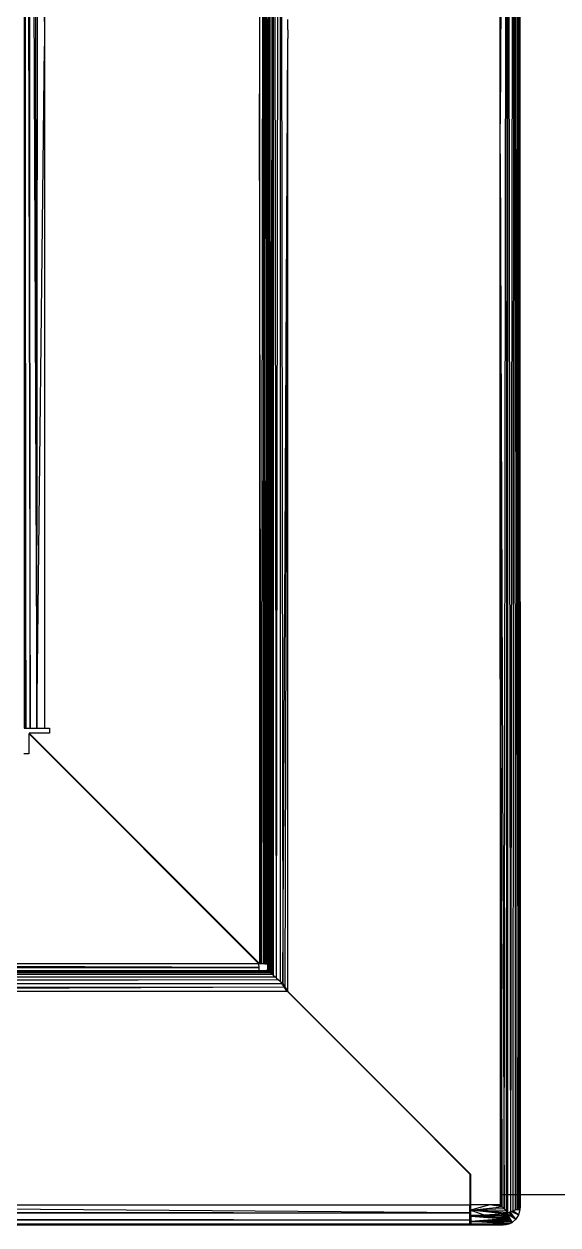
# Model space of a CAD drawing. Header units: inches. Extents: x 12 to 4610, y 8 to 3258.
# Drawn here: x 1593.1 to 1698.3, y 1638.6 to 1875.1 of the extents above; entities that cross this region are included whole.
import ezdxf

# ---------------------------------------------------------------- set-up
doc = ezdxf.new("R2010")
doc.units = ezdxf.units.IN
doc.header["$MEASUREMENT"] = 0

msp = doc.modelspace()

# ---------------------------------------------------------------- linework, layer by layer
for p, q in [((1593.1, 2102.64), (1593.1, 1870.72)), ((1593.34, 2102.64), (1593.1, 1870.72)), ((1593.4, 1736.45), (1593.34, 2102.64)), ((1593.38, 2102.64), (1594.27, 1736.45)), ((1594.27, 1736.45), (1594.05, 2102.64)), ((1594.1, 2102.64), (1595.57, 1736.45)), ((1595.57, 1736.45), (1595.12, 2102.64)), ((1595.57, 1736.45), (1596.04, 2102.64)), ((1596.15, 2102.64), (1597.1, 1870.72)), ((1597.1, 2102.64), (1597.1, 1870.72)), ((1639.43, 2102.64), (1639.43, 1861.36)), ((1640.16, 2102.64), (1639.43, 1861.36)), ((1640.31, 2102.64), (1639.79, 1690.11)), ((1640.35, 2102.64), (1640.15, 1690.11)), ((1640.48, 1690.09), (1640.39, 2102.64)), ((1640.42, 2102.64), (1640.78, 1690.09)), ((1641.33, 2084.75), (1641.22, 1688.5)), ((1641.22, 1688.5), (1641.24, 2084.75)), ((1641.34, 1688.45), (1641.33, 2084.75)), ((1641.33, 2084.75), (1641.45, 1688.37)), ((1641.69, 1688.21), (1641.39, 2084.75)), ((1641.39, 2084.75), (1641.57, 1688.29)), ((1642.12, 2084.75), (1641.69, 1688.21)), ((1641.93, 1688.03), (1642.16, 2084.75)), ((1642.19, 2084.75), (1642.17, 1687.85)), ((1642.81, 1687.24), (1642.29, 2084.75)), ((1642.81, 1687.24), (1643.39, 2084.75)), ((1643.51, 2084.75), (1643.56, 1686.63)), ((1643.58, 2084.75), (1644.05, 1686.1)), ((1686.84, 1855.44), (1687.92, 2084.75)), ((1686.84, 1855.44), (1686.84, 2084.75)), ((1688.22, 2084.75), (1686.84, 1855.44)), ((1687.64, 1641.84), (1688.22, 2084.75)), ((1688.28, 2084.75), (1688.03, 1641.45)), ((1688.4, 1641.06), (1688.33, 2084.75)), ((1688.94, 1641.24), (1688.4, 2084.75)), ((1688.94, 1641.24), (1689.57, 2084.75)), ((1689.64, 2084.75), (1689.39, 1641.42)), ((1689.69, 2084.75), (1689.83, 1641.61)), ((1689.74, 2084.75), (1690.19, 1641.8)), ((1690.19, 1641.8), (1690.51, 2084.75)), ((1690.55, 2084.75), (1690.47, 1641.97)), ((1690.58, 2084.75), (1690.67, 1642.16)), ((1690.81, 1642.38), (1690.58, 2084.75)), ((1690.84, 1853.04), (1690.64, 2084.75)), ((1690.64, 2084.75), (1690.81, 1642.38)), ((1690.84, 1853.04), (1690.84, 2084.75)), ((1640.78, 1690.09), (1641.03, 2056.05)), ((1641.03, 1862.3), (1641.03, 1876.1)), ((1645.03, 1874.2), (1645.03, 1876.02)), ((1645.03, 1874.1), (1645.03, 1874.2)), ((1645.03, 1873.97), (1645.03, 1874.1)), ((1645.03, 1873.97), (1645.03, 1872.29)), ((1593.1, 1870.72), (1593.1, 1736.45)), ((1593.1, 1870.72), (1593.4, 1736.45)), ((1595.57, 1736.45), (1597.1, 1870.72)), ((1597.1, 1870.72), (1597.1, 1736.45)), ((1644.05, 1686.1), (1645.03, 1872.29)), ((1644.54, 1685.37), (1645.03, 1872.29)), ((1645.03, 1684.64), (1645.03, 1872.29)), ((1639.43, 1861.36), (1639.43, 1690.12)), ((1639.79, 1690.11), (1639.43, 1861.36)), ((1641.02, 1690.08), (1641.03, 1862.3)), ((1641.22, 1688.5), (1641.03, 1862.3)), ((1686.85, 1853.41), (1686.84, 1855.44)), ((1686.84, 1853.09), (1686.85, 1853.41)), ((1686.85, 1852.17), (1686.84, 1853.09)), ((1686.85, 1849.52), (1686.85, 1852.17)), ((1690.81, 1642.38), (1690.84, 1853.04)), ((1690.84, 1642.52), (1690.84, 1853.04)), ((1687.25, 1642.23), (1686.85, 1849.52)), ((1687.05, 1642.43), (1686.85, 1849.52)), ((1686.85, 1849.52), (1687.64, 1641.84)), ((1686.95, 1642.52), (1686.85, 1849.52)), ((1686.85, 1849.52), (1686.86, 1642.61)), ((1686.85, 1849.52), (1686.9, 1642.57)), ((1593.1, 1736.45), (1593.4, 1736.45)), ((1593.4, 1736.45), (1594.27, 1736.45)), ((1594.27, 1736.45), (1595.57, 1736.45)), ((1595.57, 1736.45), (1597.1, 1736.45)), ((1597.1, 1736.45), (1598.1, 1736.45)), ((1598.1, 1736.45), (1598.1, 1735.45)), ((1639.35, 1690.05), (1594.03, 1735.38)), ((1594.03, 1735.38), (1594.03, 1731.38)), ((1598.1, 1735.45), (1594.1, 1735.45)), ((1594.1, 1735.45), (1639.43, 1690.12)), ((1594.03, 1731.38), (1593.03, 1731.38)), ((1233.83, 1689.34), (1639.37, 1689.33)), ((1233.83, 1689.13), (1639.37, 1689.33)), ((1639.39, 1688.7), (1233.83, 1689.05)), ((1641.15, 1688.59), (1235.46, 1688.4)), ((1466.95, 1688.67), (1641.15, 1688.59)), ((1597.75, 1688.67), (1466.95, 1688.67)), ((1639.35, 1690.05), (1468.12, 1690.05)), ((1639.37, 1689.33), (1468.12, 1690.05)), ((1597.75, 1688.67), (1639.39, 1688.7)), ((1639.39, 1688.67), (1597.75, 1688.67)), ((1639.37, 1689.33), (1639.35, 1690.05)), ((1639.39, 1688.7), (1639.37, 1689.33)), ((1639.39, 1688.67), (1639.39, 1688.7)), ((1640.87, 1688.67), (1639.39, 1688.67)), ((1639.43, 1690.12), (1639.79, 1690.11)), ((1639.79, 1690.11), (1640.15, 1690.11)), ((1640.15, 1690.11), (1640.48, 1690.09)), ((1640.48, 1690.09), (1640.78, 1690.09)), ((1640.78, 1690.09), (1641.02, 1690.08)), ((1640.87, 1688.67), (1641.03, 1688.87)), ((1640.95, 1688.66), (1640.87, 1688.67)), ((1640.95, 1688.66), (1641.03, 1688.68)), ((1641.03, 1688.65), (1640.95, 1688.66)), ((1641.02, 1690.08), (1641.03, 1688.87)), ((1641.03, 1688.87), (1641.03, 1688.68)), ((1641.03, 1688.68), (1641.03, 1688.65)), ((1641.07, 1688.64), (1641.03, 1688.65)), ((1641.19, 1688.53), (1641.22, 1688.5)), ((1641.34, 1688.45), (1641.22, 1688.5)), ((1641.45, 1688.37), (1641.34, 1688.45)), ((1235.46, 1688.37), (1641.45, 1688.37)), ((1235.46, 1688.32), (1641.98, 1688)), ((1641.98, 1688), (1235.46, 1687.56)), ((1235.46, 1687.5), (1642.54, 1687.5)), ((1235.46, 1687.43), (1643.23, 1686.89)), ((1643.23, 1686.89), (1235.46, 1686.29)), ((1235.46, 1686.2), (1643.89, 1686.2)), ((1235.46, 1686.12), (1644.39, 1685.45)), ((1641.57, 1688.29), (1641.45, 1688.37)), ((1641.69, 1688.21), (1641.57, 1688.29)), ((1641.69, 1688.21), (1641.93, 1688.03)), ((1641.93, 1688.03), (1641.98, 1688)), ((1641.98, 1688), (1642.17, 1687.85)), ((1642.17, 1687.85), (1642.54, 1687.5)), ((1642.54, 1687.5), (1642.81, 1687.24)), ((1642.81, 1687.24), (1643.23, 1686.89)), ((1643.23, 1686.89), (1643.56, 1686.63)), ((1643.56, 1686.63), (1643.65, 1686.52)), ((1643.89, 1686.2), (1643.65, 1686.52)), ((1643.65, 1686.52), (1644.05, 1686.1)), ((1644.02, 1686), (1643.89, 1686.2)), ((1644.05, 1686.1), (1644.28, 1685.76)), ((1644.39, 1685.45), (1455.4, 1684.67)), ((1455.4, 1684.67), (1644.89, 1684.67)), ((1644.02, 1686), (1644.28, 1685.76)), ((1644.39, 1685.45), (1644.02, 1686)), ((1644.28, 1685.76), (1644.54, 1685.37)), ((1644.78, 1684.83), (1644.39, 1685.45)), ((1644.54, 1685.37), (1645.03, 1684.64)), ((1645.71, 1683.96), (1644.78, 1684.83)), ((1644.89, 1684.67), (1644.78, 1684.83)), ((1672.59, 1656.96), (1644.89, 1684.67)), ((1645.03, 1684.64), (1645.71, 1683.96)), ((1645.71, 1683.96), (1672.64, 1657.02)), ((1672.59, 1656.96), (1672.63, 1657)), ((1673.85, 1655.71), (1672.59, 1656.96)), ((1672.63, 1657), (1672.64, 1657.02)), ((1673.88, 1655.74), (1672.63, 1657)), ((1672.64, 1657.02), (1673.9, 1655.76)), ((1673.88, 1655.74), (1673.85, 1655.71)), ((1673.93, 1655.62), (1673.85, 1655.71)), ((1673.9, 1655.76), (1673.88, 1655.74)), ((1673.97, 1655.66), (1673.88, 1655.74)), ((1673.9, 1655.76), (1673.99, 1655.68)), ((1673.97, 1655.66), (1673.93, 1655.62)), ((1680.92, 1648.64), (1673.93, 1655.62)), ((1673.99, 1655.68), (1673.97, 1655.66)), ((1681.02, 1648.62), (1673.97, 1655.66)), ((1673.99, 1655.68), (1681.02, 1648.62)), ((1680.92, 1648.64), (1680.92, 1648.26)), ((1680.92, 1648.26), (1681.02, 1648.16)), ((1680.92, 1648.26), (1680.92, 1648.21)), ((1681.02, 1648.62), (1681.02, 1648.16)), ((1681.02, 1648.11), (1680.92, 1648.21)), ((1680.92, 1648.21), (1680.92, 1647.76)), ((1681.02, 1647.66), (1680.92, 1647.76)), ((1680.92, 1647.76), (1680.92, 1647.71)), ((1680.92, 1647.71), (1681.02, 1647.61)), ((1680.92, 1647.71), (1680.92, 1647.28)), ((1681.02, 1647.18), (1680.92, 1647.28)), ((1680.92, 1647.28), (1680.92, 1647.22)), ((1680.92, 1647.22), (1681.02, 1647.12)), ((1680.92, 1647.22), (1680.92, 1647.15)), ((1681.02, 1647.05), (1680.92, 1647.15)), ((1680.92, 1647.15), (1680.92, 1647.03)), ((1680.92, 1647.03), (1681.02, 1646.93)), ((1680.92, 1647.03), (1680.92, 1646.75)), ((1681.02, 1646.65), (1680.92, 1646.75)), ((1680.92, 1646.75), (1680.92, 1646.56)), ((1680.92, 1646.56), (1681.02, 1646.46)), ((1680.92, 1646.56), (1680.92, 1642.63)), ((1681.02, 1648.16), (1681.02, 1648.11)), ((1681.02, 1648.11), (1681.02, 1647.66)), ((1681.02, 1647.66), (1681.02, 1647.61)), ((1681.02, 1647.61), (1681.02, 1647.18)), ((1681.02, 1647.18), (1681.02, 1647.12)), ((1681.02, 1647.12), (1681.02, 1647.05)), ((1681.02, 1647.05), (1681.02, 1646.93)), ((1681.02, 1646.93), (1681.02, 1646.65)), ((1681.02, 1646.65), (1681.02, 1646.46)), ((1681.02, 1646.46), (1681.02, 1642.59)), ((1686.82, 1644.61), (1953.65, 1644.61)), ((1235.46, 1641.73), (1680.92, 1641.02)), ((1473.42, 1642.63), (1680.92, 1642.63)), ((1680.92, 1641.02), (1473.42, 1642.63)), ((1680.92, 1641.02), (1680.92, 1642.63)), ((1684.82, 1642.6), (1681.02, 1641.53)), ((1684.82, 1642.6), (1681.02, 1642.59)), ((1681.02, 1642.59), (1681.02, 1641.53)), ((1681.02, 1641.53), (1687.25, 1642.23)), ((1687.64, 1641.84), (1681.02, 1641.53)), ((1688.4, 1641.06), (1681.02, 1641.53)), ((1681.02, 1641.53), (1683.93, 1640.55)), ((1687.63, 1640.82), (1681.02, 1641.53)), ((1681.02, 1641.53), (1688.03, 1641.45)), ((1681.02, 1641.53), (1681.02, 1640.66)), ((1685.5, 1642.61), (1684.82, 1642.6)), ((1687.25, 1642.23), (1684.82, 1642.6)), ((1687.05, 1642.43), (1684.82, 1642.6)), ((1685.53, 1642.58), (1684.82, 1642.6)), ((1685.5, 1642.61), (1685.53, 1642.58)), ((1685.54, 1642.61), (1685.5, 1642.61)), ((1685.57, 1642.58), (1685.53, 1642.58)), ((1685.57, 1642.58), (1685.54, 1642.61)), ((1685.59, 1642.61), (1685.54, 1642.61)), ((1685.62, 1642.57), (1685.57, 1642.58)), ((1685.62, 1642.57), (1685.59, 1642.61)), ((1685.66, 1642.61), (1685.59, 1642.61)), ((1685.69, 1642.57), (1685.62, 1642.57)), ((1685.66, 1642.61), (1685.69, 1642.57)), ((1686.06, 1642.61), (1685.66, 1642.61)), ((1686.11, 1642.56), (1685.69, 1642.57)), ((1686.11, 1642.56), (1686.06, 1642.61)), ((1686.08, 1642.58), (1686.06, 1642.61)), ((1686.55, 1642.61), (1686.08, 1642.58)), ((1686.62, 1642.54), (1686.11, 1642.56)), ((1686.86, 1642.61), (1686.55, 1642.61)), ((1686.86, 1642.57), (1686.55, 1642.61)), ((1686.55, 1642.61), (1686.62, 1642.54)), ((1686.84, 1642.53), (1686.62, 1642.54)), ((1686.86, 1642.57), (1686.84, 1642.53)), ((1686.95, 1642.52), (1686.84, 1642.53)), ((1686.9, 1642.57), (1686.86, 1642.61)), ((1686.86, 1642.61), (1686.86, 1642.57)), ((1686.9, 1642.57), (1686.86, 1642.57)), ((1686.95, 1642.52), (1686.9, 1642.57)), ((1687.05, 1642.43), (1686.95, 1642.52)), ((1687.25, 1642.23), (1687.05, 1642.43)), ((1687.64, 1641.84), (1687.25, 1642.23)), ((1688.03, 1641.45), (1687.64, 1641.84)), ((1688.4, 1641.06), (1688.03, 1641.45)), ((1688.56, 1641.11), (1688.87, 1641.22)), ((1688.87, 1641.22), (1688.94, 1641.24)), ((1689.93, 1639.8), (1688.87, 1641.22)), ((1688.94, 1641.24), (1689.08, 1641.3)), ((1689.08, 1641.3), (1689.39, 1641.42)), ((1689.08, 1641.3), (1690.45, 1640.65)), ((1689.39, 1641.42), (1689.83, 1641.61)), ((1690.45, 1640.65), (1689.39, 1641.42)), ((1689.83, 1641.61), (1690.02, 1641.7)), ((1690.02, 1641.7), (1690.19, 1641.8)), ((1690.02, 1641.7), (1690.75, 1641.61)), ((1690.19, 1641.8), (1690.44, 1641.96)), ((1690.75, 1641.61), (1690.19, 1641.8)), ((1690.44, 1641.96), (1690.47, 1641.97)), ((1690.44, 1641.96), (1690.75, 1641.61)), ((1690.75, 1641.61), (1690.45, 1640.65)), ((1690.47, 1641.97), (1690.67, 1642.16)), ((1690.67, 1642.16), (1690.8, 1642.34)), ((1690.8, 1642.34), (1690.75, 1641.61)), ((1690.81, 1642.38), (1690.8, 1642.34)), ((1690.81, 1642.38), (1690.84, 1642.52)), ((1680.92, 1641.02), (1235.46, 1640.38)), ((1235.46, 1641.02), (1680.92, 1641.02)), ((1235.46, 1640.24), (1680.92, 1639.68)), ((1235.46, 1639.69), (1680.92, 1639.68)), ((1235.46, 1639.25), (1680.92, 1639.68)), ((1235.46, 1639.16), (1680.92, 1638.84)), ((1235.46, 1638.85), (1680.92, 1638.84)), ((1680.92, 1638.84), (1235.46, 1638.68)), ((1542.58, 1638.65), (1680.92, 1638.84)), ((1680.92, 1640.66), (1680.92, 1641.02)), ((1681.02, 1640.66), (1680.92, 1640.66)), ((1680.92, 1639.68), (1680.92, 1640.66)), ((1680.92, 1638.84), (1680.92, 1639.68)), ((1680.92, 1638.65), (1680.92, 1638.84)), ((1681.02, 1640.66), (1681.02, 1640.55)), ((1681.02, 1640.55), (1681.12, 1640.55)), ((1681.12, 1640.34), (1681.12, 1640.55)), ((1681.12, 1640.55), (1683.93, 1640.55)), ((1687.15, 1640.34), (1681.12, 1640.34)), ((1681.12, 1640.34), (1687.81, 1639.84)), ((1681.12, 1640.34), (1681.12, 1639.35)), ((1687.71, 1639.93), (1681.12, 1640.34)), ((1681.12, 1640.34), (1687.54, 1640.14)), ((1687.81, 1639.84), (1681.12, 1639.35)), ((1681.12, 1639.35), (1687.92, 1639.75)), ((1681.12, 1639.35), (1688.03, 1639.66)), ((1685.98, 1639.51), (1681.12, 1639.35)), ((1686.03, 1639.46), (1681.12, 1639.35)), ((1681.12, 1639.35), (1688.4, 1639.44)), ((1681.12, 1639.35), (1688.95, 1639.2)), ((1689.24, 1639.11), (1681.12, 1639.35)), ((1688.65, 1638.86), (1681.12, 1639.35)), ((1688.67, 1639.31), (1681.12, 1639.35)), ((1681.12, 1639.35), (1681.12, 1638.77)), ((1688.65, 1638.86), (1681.12, 1638.77)), ((1687.45, 1638.64), (1681.12, 1638.77)), ((1688.05, 1638.71), (1681.12, 1638.77)), ((1681.12, 1638.77), (1681.12, 1638.66)), ((1687.63, 1640.82), (1683.93, 1640.55)), ((1683.93, 1640.55), (1686.84, 1640.55)), ((1686.53, 1639.53), (1685.98, 1639.51)), ((1686.03, 1639.46), (1685.98, 1639.51)), ((1686.59, 1639.47), (1686.03, 1639.46)), ((1687.16, 1639.55), (1686.53, 1639.53)), ((1686.59, 1639.47), (1686.53, 1639.53)), ((1687.23, 1639.49), (1686.59, 1639.47)), ((1686.84, 1640.55), (1686.92, 1640.58)), ((1686.92, 1640.58), (1687.11, 1640.64)), ((1686.92, 1640.58), (1687.15, 1640.34)), ((1687.11, 1640.64), (1687.43, 1640.75)), ((1687.41, 1640.35), (1687.11, 1640.64)), ((1687.18, 1640.32), (1687.15, 1640.34)), ((1687.23, 1639.49), (1687.16, 1639.55)), ((1687.21, 1639.55), (1687.16, 1639.55)), ((1687.41, 1640.35), (1687.18, 1640.32)), ((1687.54, 1640.14), (1687.18, 1640.32)), ((1687.92, 1639.58), (1687.21, 1639.55)), ((1687.21, 1639.55), (1687.28, 1639.49)), ((1687.28, 1639.49), (1687.23, 1639.49)), ((1688, 1639.5), (1687.28, 1639.49)), ((1687.41, 1640.35), (1687.72, 1640.47)), ((1687.54, 1640.14), (1687.41, 1640.35)), ((1687.43, 1640.75), (1687.53, 1640.79)), ((1687.72, 1640.47), (1687.43, 1640.75)), ((1687.53, 1640.79), (1687.63, 1640.82)), ((1687.53, 1640.79), (1687.8, 1640.52)), ((1687.72, 1640.47), (1687.54, 1640.14)), ((1687.71, 1639.93), (1687.54, 1640.14)), ((1687.63, 1640.82), (1687.79, 1640.87)), ((1687.71, 1639.93), (1687.72, 1640.47)), ((1687.81, 1639.84), (1687.71, 1639.93)), ((1687.72, 1640.47), (1687.8, 1640.52)), ((1687.72, 1640.47), (1687.92, 1639.75)), ((1687.81, 1639.84), (1687.72, 1640.47)), ((1688.03, 1639.66), (1687.72, 1640.47)), ((1687.79, 1640.87), (1688.17, 1640.98)), ((1688.01, 1640.65), (1687.79, 1640.87)), ((1687.8, 1640.52), (1688.01, 1640.65)), ((1687.8, 1640.52), (1688.01, 1640.31)), ((1687.92, 1639.75), (1687.81, 1639.84)), ((1688.03, 1639.66), (1687.92, 1639.75)), ((1688, 1639.5), (1687.92, 1639.58)), ((1688.15, 1639.58), (1687.92, 1639.58)), ((1688.27, 1639.51), (1688, 1639.5)), ((1688.01, 1640.65), (1688.27, 1640.88)), ((1688.01, 1640.65), (1688.67, 1639.31)), ((1688.01, 1640.31), (1688.01, 1640.65)), ((1688.06, 1640.27), (1688.01, 1640.65)), ((1688.01, 1640.65), (1688.11, 1640.22)), ((1688.01, 1640.65), (1688.16, 1640.16)), ((1688.03, 1639.66), (1688.01, 1640.31)), ((1688.01, 1640.31), (1688.06, 1640.27)), ((1688.15, 1639.58), (1688.03, 1639.66)), ((1688.05, 1638.71), (1688.65, 1638.86)), ((1688.15, 1639.58), (1688.06, 1640.27)), ((1688.06, 1640.27), (1688.11, 1640.22)), ((1688.11, 1640.22), (1688.27, 1639.51)), ((1688.11, 1640.22), (1688.16, 1640.16)), ((1688.27, 1639.51), (1688.15, 1639.58)), ((1688.16, 1640.16), (1688.4, 1639.44)), ((1688.17, 1640.98), (1688.4, 1641.06)), ((1688.17, 1640.98), (1688.27, 1640.88)), ((1688.27, 1640.88), (1688.4, 1641.06)), ((1688.27, 1640.88), (1689.24, 1639.11)), ((1688.27, 1640.88), (1689.93, 1639.8)), ((1688.67, 1639.31), (1688.27, 1640.88)), ((1688.27, 1640.88), (1688.82, 1639.52)), ((1688.4, 1639.44), (1688.27, 1639.51)), ((1688.4, 1641.06), (1688.56, 1641.11)), ((1688.67, 1639.31), (1688.4, 1639.44)), ((1688.56, 1641.11), (1689.93, 1639.8)), ((1688.65, 1638.86), (1689.24, 1639.11)), ((1688.95, 1639.2), (1688.67, 1639.31)), ((1688.82, 1639.52), (1689.24, 1639.11)), ((1688.82, 1639.52), (1688.95, 1639.2)), ((1689.24, 1639.11), (1688.95, 1639.2)), ((1689.93, 1639.8), (1689.24, 1639.11)), ((1690.45, 1640.65), (1689.93, 1639.8)), ((1542.58, 1638.65), (1680.92, 1638.65)), ((1680.92, 1638.65), (1681.12, 1638.66)), ((1681.12, 1638.66), (1687.45, 1638.64)), ((1687.45, 1638.64), (1688.05, 1638.71))]:
    msp.add_line(p, q)

doc.saveas('drawing.dxf')
